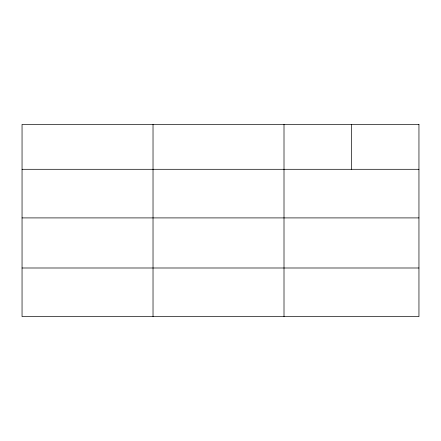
<?xml version="1.0" encoding="UTF-8"?>
<svg xmlns="http://www.w3.org/2000/svg" width="441" height="441" viewBox="0 0 441 441"><rect width="100%" height="100%" fill="white"/><g stroke="black" fill="none" stroke-linecap="round" stroke-linejoin="round"><path stroke-width="0.66" d="M22.05 169.3L418.95 169.3M22.05 217.909L418.95 217.909M22.05 267.996L418.95 267.996M351.477 124.395L351.477 169.3M284.004 124.395L284.004 316.605M153.027 124.395L153.027 316.605M418.95 124.395L22.05 124.395L22.05 316.605L418.95 316.605L418.95 124.395"/></g></svg>
